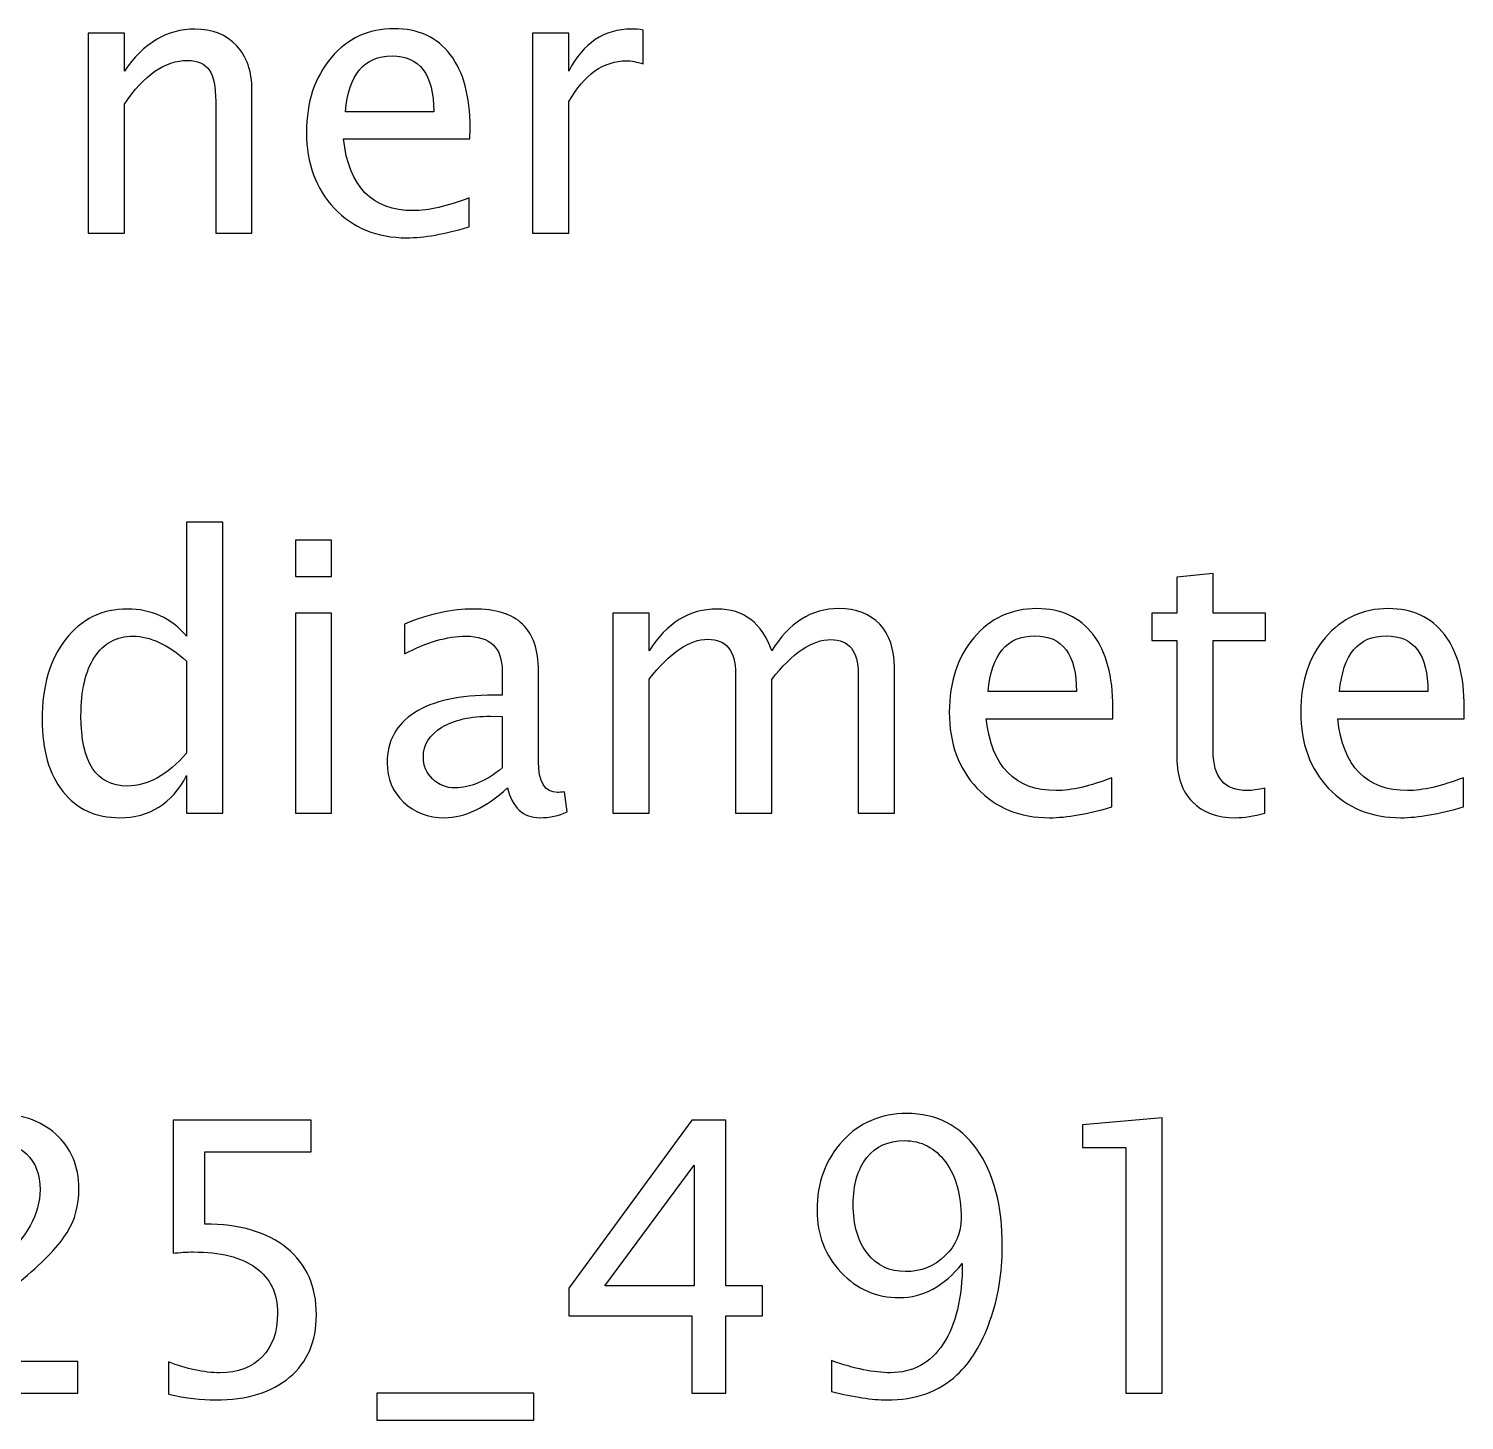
# Model space of a CAD drawing. Header units: centimetres. Extents: x -87 to 69, y -70 to 88.
# Drawn here: x -48.69 to -38.63, y 54.35 to 64.1 of the extents above; entities that cross this region are included whole.
import ezdxf

# ---------------------------------------------------------------- set-up
doc = ezdxf.new("R2010")
doc.units = ezdxf.units.CM
doc.header["$MEASUREMENT"] = 0
doc.layers.add('Layer 1', color=7, linetype='Continuous')

msp = doc.modelspace()

# ---------------------------------------------------------------- linework, layer by layer
at = {"layer": 'Layer 1'}
for points, knots in [([(-48.27392, 62.67044), (-48.27392, 62.67044), (-48.27392, 64.07273), (-48.27392, 64.07273), (-48.27392, 64.07273), (-48.27392, 64.07273), (-48.01992, 64.07273), (-48.01992, 64.07273), (-48.01992, 64.07273), (-48.01992, 64.07273), (-48.01992, 63.80771), (-48.01992, 63.80771), (-48.01992, 63.80771), (-47.88542, 64.00394), (-47.7205, 64.10183), (-47.52559, 64.10183), (-47.52559, 64.10183), (-47.403, 64.10183), (-47.30555, 64.06347), (-47.23367, 63.9863), (-47.23367, 63.9863), (-47.16179, 63.90957), (-47.12563, 63.80594), (-47.12563, 63.6763), (-47.12563, 63.6763), (-47.12563, 63.6763), (-47.12563, 62.67044), (-47.12563, 62.67044), (-47.12563, 62.67044), (-47.12563, 62.67044), (-47.37963, 62.67044), (-47.37963, 62.67044), (-47.37963, 62.67044), (-47.37963, 62.67044), (-47.37963, 63.59339), (-47.37963, 63.59339), (-47.37963, 63.59339), (-47.37963, 63.69746), (-47.39506, 63.77155), (-47.42549, 63.81564), (-47.42549, 63.81564), (-47.45636, 63.86018), (-47.50707, 63.88223), (-47.57807, 63.88223), (-47.57807, 63.88223), (-47.73417, 63.88223), (-47.88146, 63.78037), (-48.01992, 63.57664), (-48.01992, 63.57664), (-48.01992, 63.57664), (-48.01992, 62.67044), (-48.01992, 62.67044), (-48.01992, 62.67044), (-48.01992, 62.67044), (-48.27392, 62.67044), (-48.27392, 62.67044)], [0, 0, 0, 0, 0.06666667, 0.06666667, 0.06666667, 0.06666667, 0.13333333, 0.13333333, 0.13333333, 0.13333333, 0.2, 0.2, 0.2, 0.2, 0.26666667, 0.26666667, 0.26666667, 0.26666667, 0.33333333, 0.33333333, 0.33333333, 0.33333333, 0.4, 0.4, 0.4, 0.4, 0.46666667, 0.46666667, 0.46666667, 0.46666667, 0.53333333, 0.53333333, 0.53333333, 0.53333333, 0.6, 0.6, 0.6, 0.6, 0.66666667, 0.66666667, 0.66666667, 0.66666667, 0.73333333, 0.73333333, 0.73333333, 0.73333333, 0.8, 0.8, 0.8, 0.8, 0.86666667, 0.86666667, 0.86666667, 0.86666667, 1, 1, 1, 1]), ([(-45.60251, 62.71542), (-45.77317, 62.66427), (-45.91913, 62.63869), (-46.04084, 62.63869), (-46.04084, 62.63869), (-46.24854, 62.63869), (-46.41743, 62.70748), (-46.54751, 62.84462), (-46.54751, 62.84462), (-46.6776, 62.98177), (-46.74287, 63.15948), (-46.74287, 63.3782), (-46.74287, 63.3782), (-46.74287, 63.59031), (-46.68554, 63.76449), (-46.57045, 63.90075), (-46.57045, 63.90075), (-46.45535, 64.03657), (-46.30807, 64.10448), (-46.12859, 64.10448), (-46.12859, 64.10448), (-45.95882, 64.10448), (-45.82741, 64.04407), (-45.7348, 63.92324), (-45.7348, 63.92324), (-45.6422, 63.80241), (-45.5959, 63.63132), (-45.5959, 63.40951), (-45.5959, 63.40951), (-45.5959, 63.40951), (-45.59722, 63.3319), (-45.59722, 63.3319), (-45.59722, 63.3319), (-45.59722, 63.3319), (-46.48357, 63.3319), (-46.48357, 63.3319), (-46.48357, 63.3319), (-46.44653, 62.99676), (-46.28293, 62.82919), (-45.99321, 62.82919), (-45.99321, 62.82919), (-45.88694, 62.82919), (-45.75685, 62.85918), (-45.60251, 62.91915), (-45.60251, 62.91915), (-45.60251, 62.91915), (-45.60251, 62.71542), (-45.60251, 62.71542)], [0, 0, 0, 0, 0.07692308, 0.07692308, 0.07692308, 0.07692308, 0.15384615, 0.15384615, 0.15384615, 0.15384615, 0.23076923, 0.23076923, 0.23076923, 0.23076923, 0.30769231, 0.30769231, 0.30769231, 0.30769231, 0.38461538, 0.38461538, 0.38461538, 0.38461538, 0.46153846, 0.46153846, 0.46153846, 0.46153846, 0.53846154, 0.53846154, 0.53846154, 0.53846154, 0.61538462, 0.61538462, 0.61538462, 0.61538462, 0.69230769, 0.69230769, 0.69230769, 0.69230769, 0.76923077, 0.76923077, 0.76923077, 0.76923077, 0.84615385, 0.84615385, 0.84615385, 0.84615385, 1, 1, 1, 1]), ([(-45.15757, 62.67044), (-45.15757, 62.67044), (-45.15757, 64.07273), (-45.15757, 64.07273), (-45.15757, 64.07273), (-45.15757, 64.07273), (-44.90357, 64.07273), (-44.90357, 64.07273), (-44.90357, 64.07273), (-44.90357, 64.07273), (-44.90357, 63.80771), (-44.90357, 63.80771), (-44.90357, 63.80771), (-44.80259, 64.00394), (-44.65619, 64.10183), (-44.46392, 64.10183), (-44.46392, 64.10183), (-44.4379, 64.10183), (-44.41056, 64.09963), (-44.38234, 64.09522), (-44.38234, 64.09522), (-44.38234, 64.09522), (-44.38234, 63.85754), (-44.38234, 63.85754), (-44.38234, 63.85754), (-44.42644, 63.87209), (-44.46524, 63.87958), (-44.49876, 63.87958), (-44.49876, 63.87958), (-44.66015, 63.87958), (-44.79509, 63.78433), (-44.90357, 63.59339), (-44.90357, 63.59339), (-44.90357, 63.59339), (-44.90357, 62.67044), (-44.90357, 62.67044), (-44.90357, 62.67044), (-44.90357, 62.67044), (-45.15757, 62.67044), (-45.15757, 62.67044)], [0, 0, 0, 0, 0.09090909, 0.09090909, 0.09090909, 0.09090909, 0.18181818, 0.18181818, 0.18181818, 0.18181818, 0.27272727, 0.27272727, 0.27272727, 0.27272727, 0.36363636, 0.36363636, 0.36363636, 0.36363636, 0.45454545, 0.45454545, 0.45454545, 0.45454545, 0.54545455, 0.54545455, 0.54545455, 0.54545455, 0.63636364, 0.63636364, 0.63636364, 0.63636364, 0.72727273, 0.72727273, 0.72727273, 0.72727273, 0.81818182, 0.81818182, 0.81818182, 0.81818182, 1, 1, 1, 1]), ([(-46.47034, 63.5224), (-46.47034, 63.5224), (-45.85122, 63.5224), (-45.85122, 63.5224), (-45.85122, 63.5224), (-45.85122, 63.78345), (-45.94868, 63.91398), (-46.14314, 63.91398), (-46.14314, 63.91398), (-46.33894, 63.91398), (-46.44786, 63.78345), (-46.47034, 63.5224)], [0, 0, 0, 0, 0.25, 0.25, 0.25, 0.25, 0.5, 0.5, 0.5, 0.5, 1, 1, 1, 1]), ([(-47.58356, 58.60468), (-47.58356, 58.60468), (-47.58356, 58.86794), (-47.58356, 58.86794), (-47.58356, 58.86794), (-47.68719, 58.67127), (-47.84329, 58.57293), (-48.05187, 58.57293), (-48.05187, 58.57293), (-48.22121, 58.57293), (-48.35438, 58.63423), (-48.45139, 58.75726), (-48.45139, 58.75726), (-48.54841, 58.88029), (-48.59692, 59.0483), (-48.59692, 59.26129), (-48.59692, 59.26129), (-48.59692, 59.49412), (-48.54179, 59.68153), (-48.43199, 59.82353), (-48.43199, 59.82353), (-48.32175, 59.96508), (-48.17711, 60.03607), (-47.99763, 60.03607), (-47.99763, 60.03607), (-47.83139, 60.03607), (-47.69292, 59.97257), (-47.58356, 59.84513), (-47.58356, 59.84513), (-47.58356, 59.84513), (-47.58356, 60.64461), (-47.58356, 60.64461), (-47.58356, 60.64461), (-47.58356, 60.64461), (-47.32956, 60.64461), (-47.32956, 60.64461), (-47.32956, 60.64461), (-47.32956, 60.64461), (-47.32956, 58.60468), (-47.32956, 58.60468), (-47.32956, 58.60468), (-47.32956, 58.60468), (-47.58356, 58.60468), (-47.58356, 58.60468)], [0, 0, 0, 0, 0.08333333, 0.08333333, 0.08333333, 0.08333333, 0.16666667, 0.16666667, 0.16666667, 0.16666667, 0.25, 0.25, 0.25, 0.25, 0.33333333, 0.33333333, 0.33333333, 0.33333333, 0.41666667, 0.41666667, 0.41666667, 0.41666667, 0.5, 0.5, 0.5, 0.5, 0.58333333, 0.58333333, 0.58333333, 0.58333333, 0.66666667, 0.66666667, 0.66666667, 0.66666667, 0.75, 0.75, 0.75, 0.75, 0.83333333, 0.83333333, 0.83333333, 0.83333333, 1, 1, 1, 1]), ([(-46.82068, 60.26362), (-46.82068, 60.26362), (-46.82068, 60.51762), (-46.82068, 60.51762), (-46.82068, 60.51762), (-46.82068, 60.51762), (-46.56668, 60.51762), (-46.56668, 60.51762), (-46.56668, 60.51762), (-46.56668, 60.51762), (-46.56668, 60.26362), (-46.56668, 60.26362), (-46.56668, 60.26362), (-46.56668, 60.26362), (-46.82068, 60.26362), (-46.82068, 60.26362)], [0, 0, 0, 0, 0.2, 0.2, 0.2, 0.2, 0.4, 0.4, 0.4, 0.4, 0.6, 0.6, 0.6, 0.6, 1, 1, 1, 1]), ([(-40.02355, 58.60512), (-40.10204, 58.58351), (-40.17039, 58.57293), (-40.22816, 58.57293), (-40.22816, 58.57293), (-40.35781, 58.57293), (-40.45879, 58.60997), (-40.53111, 58.68405), (-40.53111, 58.68405), (-40.60387, 58.75814), (-40.64003, 58.86088), (-40.64003, 58.99274), (-40.64003, 58.99274), (-40.64003, 58.99274), (-40.64003, 59.81647), (-40.64003, 59.81647), (-40.64003, 59.81647), (-40.64003, 59.81647), (-40.81553, 59.81647), (-40.81553, 59.81647), (-40.81553, 59.81647), (-40.81553, 59.81647), (-40.81553, 60.00697), (-40.81553, 60.00697), (-40.81553, 60.00697), (-40.81553, 60.00697), (-40.64003, 60.00697), (-40.64003, 60.00697), (-40.64003, 60.00697), (-40.64003, 60.00697), (-40.64003, 60.26053), (-40.64003, 60.26053), (-40.64003, 60.26053), (-40.64003, 60.26053), (-40.38603, 60.28478), (-40.38603, 60.28478), (-40.38603, 60.28478), (-40.38603, 60.28478), (-40.38603, 60.00697), (-40.38603, 60.00697), (-40.38603, 60.00697), (-40.38603, 60.00697), (-40.01826, 60.00697), (-40.01826, 60.00697), (-40.01826, 60.00697), (-40.01826, 60.00697), (-40.01826, 59.81647), (-40.01826, 59.81647), (-40.01826, 59.81647), (-40.01826, 59.81647), (-40.38603, 59.81647), (-40.38603, 59.81647), (-40.38603, 59.81647), (-40.38603, 59.81647), (-40.38603, 59.0386), (-40.38603, 59.0386), (-40.38603, 59.0386), (-40.38603, 58.85515), (-40.30621, 58.76343), (-40.14702, 58.76343), (-40.14702, 58.76343), (-40.11307, 58.76343), (-40.07206, 58.76916), (-40.02355, 58.78019), (-40.02355, 58.78019), (-40.02355, 58.78019), (-40.02355, 58.60512), (-40.02355, 58.60512)], [0, 0, 0, 0, 0.05555556, 0.05555556, 0.05555556, 0.05555556, 0.11111111, 0.11111111, 0.11111111, 0.11111111, 0.16666667, 0.16666667, 0.16666667, 0.16666667, 0.22222222, 0.22222222, 0.22222222, 0.22222222, 0.27777778, 0.27777778, 0.27777778, 0.27777778, 0.33333333, 0.33333333, 0.33333333, 0.33333333, 0.38888889, 0.38888889, 0.38888889, 0.38888889, 0.44444444, 0.44444444, 0.44444444, 0.44444444, 0.5, 0.5, 0.5, 0.5, 0.55555556, 0.55555556, 0.55555556, 0.55555556, 0.61111111, 0.61111111, 0.61111111, 0.61111111, 0.66666667, 0.66666667, 0.66666667, 0.66666667, 0.72222222, 0.72222222, 0.72222222, 0.72222222, 0.77777778, 0.77777778, 0.77777778, 0.77777778, 0.83333333, 0.83333333, 0.83333333, 0.83333333, 0.88888889, 0.88888889, 0.88888889, 0.88888889, 1, 1, 1, 1]), ([(-46.82068, 58.60468), (-46.82068, 58.60468), (-46.82068, 60.00697), (-46.82068, 60.00697), (-46.82068, 60.00697), (-46.82068, 60.00697), (-46.56668, 60.00697), (-46.56668, 60.00697), (-46.56668, 60.00697), (-46.56668, 60.00697), (-46.56668, 58.60468), (-46.56668, 58.60468), (-46.56668, 58.60468), (-46.56668, 58.60468), (-46.82068, 58.60468), (-46.82068, 58.60468)], [0, 0, 0, 0, 0.2, 0.2, 0.2, 0.2, 0.4, 0.4, 0.4, 0.4, 0.6, 0.6, 0.6, 0.6, 1, 1, 1, 1]), ([(-45.33329, 58.78327), (-45.48586, 58.64304), (-45.63271, 58.57293), (-45.77382, 58.57293), (-45.77382, 58.57293), (-45.88979, 58.57293), (-45.98637, 58.60909), (-46.06265, 58.68185), (-46.06265, 58.68185), (-46.13938, 58.75461), (-46.17775, 58.84633), (-46.17775, 58.95702), (-46.17775, 58.95702), (-46.17775, 59.11003), (-46.11337, 59.22777), (-45.9846, 59.30979), (-45.9846, 59.30979), (-45.85584, 59.39181), (-45.67107, 59.43282), (-45.4303, 59.43282), (-45.4303, 59.43282), (-45.4303, 59.43282), (-45.37077, 59.43282), (-45.37077, 59.43282), (-45.37077, 59.43282), (-45.37077, 59.43282), (-45.37077, 59.60172), (-45.37077, 59.60172), (-45.37077, 59.60172), (-45.37077, 59.76444), (-45.45544, 59.84557), (-45.62521, 59.84557), (-45.62521, 59.84557), (-45.75662, 59.84557), (-45.90038, 59.80412), (-46.05604, 59.72122), (-46.05604, 59.72122), (-46.05604, 59.72122), (-46.05604, 59.93024), (-46.05604, 59.93024), (-46.05604, 59.93024), (-45.88494, 60.0008), (-45.72355, 60.03607), (-45.57229, 60.03607), (-45.57229, 60.03607), (-45.41663, 60.03607), (-45.30154, 60.0008), (-45.2279, 59.9298), (-45.2279, 59.9298), (-45.15381, 59.8588), (-45.11677, 59.74944), (-45.11677, 59.60172), (-45.11677, 59.60172), (-45.11677, 59.60172), (-45.11677, 58.96804), (-45.11677, 58.96804), (-45.11677, 58.96804), (-45.11677, 58.82296), (-45.07223, 58.7502), (-44.98272, 58.7502), (-44.98272, 58.7502), (-44.97169, 58.7502), (-44.95538, 58.75196), (-44.93377, 58.75549), (-44.93377, 58.75549), (-44.93377, 58.75549), (-44.91569, 58.61438), (-44.91569, 58.61438), (-44.91569, 58.61438), (-44.97345, 58.5866), (-45.03695, 58.57293), (-45.10663, 58.57293), (-45.10663, 58.57293), (-45.22525, 58.57293), (-45.30066, 58.64304), (-45.33329, 58.78327)], [0, 0, 0, 0, 0.05, 0.05, 0.05, 0.05, 0.1, 0.1, 0.1, 0.1, 0.15, 0.15, 0.15, 0.15, 0.2, 0.2, 0.2, 0.2, 0.25, 0.25, 0.25, 0.25, 0.3, 0.3, 0.3, 0.3, 0.35, 0.35, 0.35, 0.35, 0.4, 0.4, 0.4, 0.4, 0.45, 0.45, 0.45, 0.45, 0.5, 0.5, 0.5, 0.5, 0.55, 0.55, 0.55, 0.55, 0.6, 0.6, 0.6, 0.6, 0.65, 0.65, 0.65, 0.65, 0.7, 0.7, 0.7, 0.7, 0.75, 0.75, 0.75, 0.75, 0.8, 0.8, 0.8, 0.8, 0.85, 0.85, 0.85, 0.85, 0.9, 0.9, 0.9, 0.9, 1, 1, 1, 1]), ([(-44.5951, 58.60468), (-44.5951, 58.60468), (-44.5951, 60.00697), (-44.5951, 60.00697), (-44.5951, 60.00697), (-44.5951, 60.00697), (-44.3411, 60.00697), (-44.3411, 60.00697), (-44.3411, 60.00697), (-44.3411, 60.00697), (-44.3411, 59.74195), (-44.3411, 59.74195), (-44.3411, 59.74195), (-44.21719, 59.93818), (-44.05844, 60.03607), (-43.86397, 60.03607), (-43.86397, 60.03607), (-43.67656, 60.03607), (-43.54912, 59.93818), (-43.48121, 59.74195), (-43.48121, 59.74195), (-43.36082, 59.93994), (-43.20383, 60.03872), (-43.01113, 60.03872), (-43.01113, 60.03872), (-42.8881, 60.03872), (-42.79241, 60.00256), (-42.72406, 59.9298), (-42.72406, 59.9298), (-42.65571, 59.85704), (-42.62131, 59.75518), (-42.62131, 59.62421), (-42.62131, 59.62421), (-42.62131, 59.62421), (-42.62131, 58.60468), (-42.62131, 58.60468), (-42.62131, 58.60468), (-42.62131, 58.60468), (-42.87531, 58.60468), (-42.87531, 58.60468), (-42.87531, 58.60468), (-42.87531, 58.60468), (-42.87531, 59.58231), (-42.87531, 59.58231), (-42.87531, 59.58231), (-42.87531, 59.74195), (-42.93881, 59.82176), (-43.06581, 59.82176), (-43.06581, 59.82176), (-43.19766, 59.82176), (-43.33613, 59.72872), (-43.48121, 59.54219), (-43.48121, 59.54219), (-43.48121, 59.54219), (-43.48121, 58.60468), (-43.48121, 58.60468), (-43.48121, 58.60468), (-43.48121, 58.60468), (-43.73521, 58.60468), (-43.73521, 58.60468), (-43.73521, 58.60468), (-43.73521, 58.60468), (-43.73521, 59.5832), (-43.73521, 59.5832), (-43.73521, 59.5832), (-43.73521, 59.74415), (-43.79959, 59.82441), (-43.92879, 59.82441), (-43.92879, 59.82441), (-44.05711, 59.82441), (-44.1947, 59.73092), (-44.3411, 59.54351), (-44.3411, 59.54351), (-44.3411, 59.54351), (-44.3411, 58.60468), (-44.3411, 58.60468), (-44.3411, 58.60468), (-44.3411, 58.60468), (-44.5951, 58.60468), (-44.5951, 58.60468)], [0, 0, 0, 0, 0.04761905, 0.04761905, 0.04761905, 0.04761905, 0.0952381, 0.0952381, 0.0952381, 0.0952381, 0.14285714, 0.14285714, 0.14285714, 0.14285714, 0.19047619, 0.19047619, 0.19047619, 0.19047619, 0.23809524, 0.23809524, 0.23809524, 0.23809524, 0.28571429, 0.28571429, 0.28571429, 0.28571429, 0.33333333, 0.33333333, 0.33333333, 0.33333333, 0.38095238, 0.38095238, 0.38095238, 0.38095238, 0.42857143, 0.42857143, 0.42857143, 0.42857143, 0.47619048, 0.47619048, 0.47619048, 0.47619048, 0.52380952, 0.52380952, 0.52380952, 0.52380952, 0.57142857, 0.57142857, 0.57142857, 0.57142857, 0.61904762, 0.61904762, 0.61904762, 0.61904762, 0.66666667, 0.66666667, 0.66666667, 0.66666667, 0.71428571, 0.71428571, 0.71428571, 0.71428571, 0.76190476, 0.76190476, 0.76190476, 0.76190476, 0.80952381, 0.80952381, 0.80952381, 0.80952381, 0.85714286, 0.85714286, 0.85714286, 0.85714286, 0.9047619, 0.9047619, 0.9047619, 0.9047619, 1, 1, 1, 1]), ([(-41.09555, 58.64966), (-41.26621, 58.59851), (-41.41217, 58.57293), (-41.53388, 58.57293), (-41.53388, 58.57293), (-41.74158, 58.57293), (-41.91047, 58.64172), (-42.04055, 58.77886), (-42.04055, 58.77886), (-42.17064, 58.91601), (-42.23591, 59.09372), (-42.23591, 59.31244), (-42.23591, 59.31244), (-42.23591, 59.52455), (-42.17858, 59.69873), (-42.06349, 59.83499), (-42.06349, 59.83499), (-41.94839, 59.97081), (-41.80111, 60.03872), (-41.62163, 60.03872), (-41.62163, 60.03872), (-41.45186, 60.03872), (-41.32045, 59.97831), (-41.22784, 59.85748), (-41.22784, 59.85748), (-41.13524, 59.73665), (-41.08894, 59.56556), (-41.08894, 59.34375), (-41.08894, 59.34375), (-41.08894, 59.34375), (-41.09026, 59.26614), (-41.09026, 59.26614), (-41.09026, 59.26614), (-41.09026, 59.26614), (-41.97661, 59.26614), (-41.97661, 59.26614), (-41.97661, 59.26614), (-41.93957, 58.931), (-41.77597, 58.76343), (-41.48625, 58.76343), (-41.48625, 58.76343), (-41.37998, 58.76343), (-41.24989, 58.79342), (-41.09555, 58.85339), (-41.09555, 58.85339), (-41.09555, 58.85339), (-41.09555, 58.64966), (-41.09555, 58.64966)], [0, 0, 0, 0, 0.07692308, 0.07692308, 0.07692308, 0.07692308, 0.15384615, 0.15384615, 0.15384615, 0.15384615, 0.23076923, 0.23076923, 0.23076923, 0.23076923, 0.30769231, 0.30769231, 0.30769231, 0.30769231, 0.38461538, 0.38461538, 0.38461538, 0.38461538, 0.46153846, 0.46153846, 0.46153846, 0.46153846, 0.53846154, 0.53846154, 0.53846154, 0.53846154, 0.61538462, 0.61538462, 0.61538462, 0.61538462, 0.69230769, 0.69230769, 0.69230769, 0.69230769, 0.76923077, 0.76923077, 0.76923077, 0.76923077, 0.84615385, 0.84615385, 0.84615385, 0.84615385, 1, 1, 1, 1]), ([(-38.63184, 58.64966), (-38.8025, 58.59851), (-38.94846, 58.57293), (-39.07017, 58.57293), (-39.07017, 58.57293), (-39.27787, 58.57293), (-39.44676, 58.64172), (-39.57684, 58.77886), (-39.57684, 58.77886), (-39.70693, 58.91601), (-39.7722, 59.09372), (-39.7722, 59.31244), (-39.7722, 59.31244), (-39.7722, 59.52455), (-39.71487, 59.69873), (-39.59978, 59.83499), (-39.59978, 59.83499), (-39.48468, 59.97081), (-39.3374, 60.03872), (-39.15792, 60.03872), (-39.15792, 60.03872), (-38.98815, 60.03872), (-38.85674, 59.97831), (-38.76413, 59.85748), (-38.76413, 59.85748), (-38.67153, 59.73665), (-38.62523, 59.56556), (-38.62523, 59.34375), (-38.62523, 59.34375), (-38.62523, 59.34375), (-38.62655, 59.26614), (-38.62655, 59.26614), (-38.62655, 59.26614), (-38.62655, 59.26614), (-39.5129, 59.26614), (-39.5129, 59.26614), (-39.5129, 59.26614), (-39.47586, 58.931), (-39.31226, 58.76343), (-39.02254, 58.76343), (-39.02254, 58.76343), (-38.91627, 58.76343), (-38.78618, 58.79342), (-38.63184, 58.85339), (-38.63184, 58.85339), (-38.63184, 58.85339), (-38.63184, 58.64966), (-38.63184, 58.64966)], [0, 0, 0, 0, 0.07692308, 0.07692308, 0.07692308, 0.07692308, 0.15384615, 0.15384615, 0.15384615, 0.15384615, 0.23076923, 0.23076923, 0.23076923, 0.23076923, 0.30769231, 0.30769231, 0.30769231, 0.30769231, 0.38461538, 0.38461538, 0.38461538, 0.38461538, 0.46153846, 0.46153846, 0.46153846, 0.46153846, 0.53846154, 0.53846154, 0.53846154, 0.53846154, 0.61538462, 0.61538462, 0.61538462, 0.61538462, 0.69230769, 0.69230769, 0.69230769, 0.69230769, 0.76923077, 0.76923077, 0.76923077, 0.76923077, 0.84615385, 0.84615385, 0.84615385, 0.84615385, 1, 1, 1, 1]), ([(-47.58356, 59.67139), (-47.71541, 59.78737), (-47.84021, 59.84557), (-47.95839, 59.84557), (-47.95839, 59.84557), (-48.0748, 59.84557), (-48.16476, 59.79707), (-48.2287, 59.69961), (-48.2287, 59.69961), (-48.29264, 59.6026), (-48.32439, 59.46502), (-48.32439, 59.28686), (-48.32439, 59.28686), (-48.32439, 58.95922), (-48.21592, 58.79518), (-47.99852, 58.79518), (-47.99852, 58.79518), (-47.85741, 58.79518), (-47.71894, 58.87235), (-47.58356, 59.02625), (-47.58356, 59.02625), (-47.58356, 59.02625), (-47.58356, 59.67139), (-47.58356, 59.67139)], [0, 0, 0, 0, 0.14285714, 0.14285714, 0.14285714, 0.14285714, 0.28571429, 0.28571429, 0.28571429, 0.28571429, 0.42857143, 0.42857143, 0.42857143, 0.42857143, 0.57142857, 0.57142857, 0.57142857, 0.57142857, 0.71428571, 0.71428571, 0.71428571, 0.71428571, 1, 1, 1, 1]), ([(-41.96338, 59.45664), (-41.96338, 59.45664), (-41.34426, 59.45664), (-41.34426, 59.45664), (-41.34426, 59.45664), (-41.34426, 59.71769), (-41.44172, 59.84822), (-41.63618, 59.84822), (-41.63618, 59.84822), (-41.83198, 59.84822), (-41.9409, 59.71769), (-41.96338, 59.45664)], [0, 0, 0, 0, 0.25, 0.25, 0.25, 0.25, 0.5, 0.5, 0.5, 0.5, 1, 1, 1, 1]), ([(-39.49967, 59.45664), (-39.49967, 59.45664), (-38.88055, 59.45664), (-38.88055, 59.45664), (-38.88055, 59.45664), (-38.88055, 59.71769), (-38.97801, 59.84822), (-39.17247, 59.84822), (-39.17247, 59.84822), (-39.36827, 59.84822), (-39.47719, 59.71769), (-39.49967, 59.45664)], [0, 0, 0, 0, 0.25, 0.25, 0.25, 0.25, 0.5, 0.5, 0.5, 0.5, 1, 1, 1, 1]), ([(-45.37077, 58.92174), (-45.37077, 58.92174), (-45.37077, 59.28201), (-45.37077, 59.28201), (-45.37077, 59.28201), (-45.37077, 59.28201), (-45.45235, 59.28466), (-45.45235, 59.28466), (-45.45235, 59.28466), (-45.59346, 59.28466), (-45.70723, 59.25864), (-45.7941, 59.20661), (-45.7941, 59.20661), (-45.88053, 59.15413), (-45.92375, 59.0849), (-45.92375, 58.99847), (-45.92375, 58.99847), (-45.92375, 58.93805), (-45.90214, 58.8869), (-45.85937, 58.84501), (-45.85937, 58.84501), (-45.81615, 58.80312), (-45.76368, 58.78195), (-45.7015, 58.78195), (-45.7015, 58.78195), (-45.59567, 58.78195), (-45.48542, 58.82869), (-45.37077, 58.92174)], [0, 0, 0, 0, 0.125, 0.125, 0.125, 0.125, 0.25, 0.25, 0.25, 0.25, 0.375, 0.375, 0.375, 0.375, 0.5, 0.5, 0.5, 0.5, 0.625, 0.625, 0.625, 0.625, 0.75, 0.75, 0.75, 0.75, 1, 1, 1, 1]), ([(-49.48703, 54.53892), (-49.48703, 54.53892), (-49.48703, 54.76117), (-49.48703, 54.76117), (-49.48703, 54.76117), (-49.41294, 54.93447), (-49.26345, 55.12365), (-49.03812, 55.32782), (-49.03812, 55.32782), (-49.03812, 55.32782), (-48.8926, 55.45835), (-48.8926, 55.45835), (-48.8926, 55.45835), (-48.70518, 55.62856), (-48.61126, 55.79701), (-48.61126, 55.96458), (-48.61126, 55.96458), (-48.61126, 56.07174), (-48.64345, 56.15552), (-48.70739, 56.21682), (-48.70739, 56.21682), (-48.77133, 56.27811), (-48.85996, 56.30898), (-48.97241, 56.30898), (-48.97241, 56.30898), (-49.10382, 56.30898), (-49.25948, 56.25871), (-49.4394, 56.15817), (-49.4394, 56.15817), (-49.4394, 56.15817), (-49.4394, 56.38042), (-49.4394, 56.38042), (-49.4394, 56.38042), (-49.26963, 56.45979), (-49.10073, 56.49948), (-48.93228, 56.49948), (-48.93228, 56.49948), (-48.75325, 56.49948), (-48.60949, 56.45141), (-48.50101, 56.35484), (-48.50101, 56.35484), (-48.39298, 56.25827), (-48.33874, 56.13039), (-48.33874, 55.97075), (-48.33874, 55.97075), (-48.33874, 55.8561), (-48.36608, 55.75424), (-48.42076, 55.6656), (-48.42076, 55.6656), (-48.47588, 55.57653), (-48.57774, 55.46893), (-48.72723, 55.34193), (-48.72723, 55.34193), (-48.72723, 55.34193), (-48.82557, 55.25814), (-48.82557, 55.25814), (-48.82557, 55.25814), (-49.03018, 55.08484), (-49.14836, 54.91904), (-49.18011, 54.76117), (-49.18011, 54.76117), (-49.18011, 54.76117), (-48.34667, 54.76117), (-48.34667, 54.76117), (-48.34667, 54.76117), (-48.34667, 54.76117), (-48.34667, 54.53892), (-48.34667, 54.53892), (-48.34667, 54.53892), (-48.34667, 54.53892), (-49.48703, 54.53892), (-49.48703, 54.53892)], [0, 0, 0, 0, 0.05263158, 0.05263158, 0.05263158, 0.05263158, 0.10526316, 0.10526316, 0.10526316, 0.10526316, 0.15789474, 0.15789474, 0.15789474, 0.15789474, 0.21052632, 0.21052632, 0.21052632, 0.21052632, 0.26315789, 0.26315789, 0.26315789, 0.26315789, 0.31578947, 0.31578947, 0.31578947, 0.31578947, 0.36842105, 0.36842105, 0.36842105, 0.36842105, 0.42105263, 0.42105263, 0.42105263, 0.42105263, 0.47368421, 0.47368421, 0.47368421, 0.47368421, 0.52631579, 0.52631579, 0.52631579, 0.52631579, 0.57894737, 0.57894737, 0.57894737, 0.57894737, 0.63157895, 0.63157895, 0.63157895, 0.63157895, 0.68421053, 0.68421053, 0.68421053, 0.68421053, 0.73684211, 0.73684211, 0.73684211, 0.73684211, 0.78947368, 0.78947368, 0.78947368, 0.78947368, 0.84210526, 0.84210526, 0.84210526, 0.84210526, 0.89473684, 0.89473684, 0.89473684, 0.89473684, 1, 1, 1, 1]), ([(-43.06295, 54.5495), (-43.06295, 54.5495), (-43.06295, 54.76646), (-43.06295, 54.76646), (-43.06295, 54.76646), (-42.90111, 54.71002), (-42.76353, 54.68179), (-42.64975, 54.68179), (-42.64975, 54.68179), (-42.49145, 54.68179), (-42.36753, 54.74926), (-42.27846, 54.8842), (-42.27846, 54.8842), (-42.18938, 55.01914), (-42.14484, 55.20699), (-42.14484, 55.44732), (-42.14484, 55.44732), (-42.27405, 55.28813), (-42.42089, 55.20831), (-42.58581, 55.20831), (-42.58581, 55.20831), (-42.74677, 55.20831), (-42.88347, 55.26741), (-42.99548, 55.38603), (-42.99548, 55.38603), (-43.10748, 55.50465), (-43.16349, 55.64885), (-43.16349, 55.8195), (-43.16349, 55.8195), (-43.16349, 56.01529), (-43.10396, 56.17757), (-42.98445, 56.30633), (-42.98445, 56.30633), (-42.86539, 56.4351), (-42.71546, 56.49948), (-42.53466, 56.49948), (-42.53466, 56.49948), (-42.32696, 56.49948), (-42.16336, 56.41614), (-42.04386, 56.24945), (-42.04386, 56.24945), (-41.92436, 56.08276), (-41.86438, 55.85478), (-41.86438, 55.56506), (-41.86438, 55.56506), (-41.86438, 55.38073), (-41.89305, 55.20743), (-41.95081, 55.04516), (-41.95081, 55.04516), (-42.00858, 54.88244), (-42.08575, 54.75632), (-42.18321, 54.66592), (-42.18321, 54.66592), (-42.30756, 54.5495), (-42.4716, 54.4913), (-42.67445, 54.4913), (-42.67445, 54.4913), (-42.77455, 54.4913), (-42.90375, 54.5107), (-43.06295, 54.5495)], [0, 0, 0, 0, 0.0625, 0.0625, 0.0625, 0.0625, 0.125, 0.125, 0.125, 0.125, 0.1875, 0.1875, 0.1875, 0.1875, 0.25, 0.25, 0.25, 0.25, 0.3125, 0.3125, 0.3125, 0.3125, 0.375, 0.375, 0.375, 0.375, 0.4375, 0.4375, 0.4375, 0.4375, 0.5, 0.5, 0.5, 0.5, 0.5625, 0.5625, 0.5625, 0.5625, 0.625, 0.625, 0.625, 0.625, 0.6875, 0.6875, 0.6875, 0.6875, 0.75, 0.75, 0.75, 0.75, 0.8125, 0.8125, 0.8125, 0.8125, 0.875, 0.875, 0.875, 0.875, 1, 1, 1, 1]), ([(-40.99831, 54.53892), (-40.99831, 54.53892), (-40.99831, 56.26136), (-40.99831, 56.26136), (-40.99831, 56.26136), (-40.99831, 56.26136), (-41.30258, 56.26136), (-41.30258, 56.26136), (-41.30258, 56.26136), (-41.30258, 56.26136), (-41.30258, 56.42011), (-41.30258, 56.42011), (-41.30258, 56.42011), (-41.30258, 56.42011), (-40.74431, 56.46773), (-40.74431, 56.46773), (-40.74431, 56.46773), (-40.74431, 56.46773), (-40.74431, 54.53892), (-40.74431, 54.53892), (-40.74431, 54.53892), (-40.74431, 54.53892), (-40.99831, 54.53892), (-40.99831, 54.53892)], [0, 0, 0, 0, 0.14285714, 0.14285714, 0.14285714, 0.14285714, 0.28571429, 0.28571429, 0.28571429, 0.28571429, 0.42857143, 0.42857143, 0.42857143, 0.42857143, 0.57142857, 0.57142857, 0.57142857, 0.57142857, 0.71428571, 0.71428571, 0.71428571, 0.71428571, 1, 1, 1, 1]), ([(-47.71079, 54.53098), (-47.71079, 54.53098), (-47.71079, 54.75852), (-47.71079, 54.75852), (-47.71079, 54.75852), (-47.58423, 54.70737), (-47.46429, 54.68179), (-47.34963, 54.68179), (-47.34963, 54.68179), (-47.2244, 54.68179), (-47.12562, 54.71884), (-47.05374, 54.79292), (-47.05374, 54.79292), (-46.98186, 54.867), (-46.94614, 54.96887), (-46.94614, 55.09851), (-46.94614, 55.09851), (-46.94614, 55.23786), (-46.99686, 55.34458), (-47.09828, 55.41822), (-47.09828, 55.41822), (-47.1997, 55.49186), (-47.34655, 55.52846), (-47.53837, 55.52846), (-47.53837, 55.52846), (-47.58291, 55.52846), (-47.63009, 55.52537), (-47.67904, 55.5192), (-47.67904, 55.5192), (-47.67904, 55.5192), (-47.67904, 56.45186), (-47.67904, 56.45186), (-47.67904, 56.45186), (-47.67904, 56.45186), (-46.71067, 56.45186), (-46.71067, 56.45186), (-46.71067, 56.45186), (-46.71067, 56.45186), (-46.71067, 56.22961), (-46.71067, 56.22961), (-46.71067, 56.22961), (-46.71067, 56.22961), (-47.45679, 56.22961), (-47.45679, 56.22961), (-47.45679, 56.22961), (-47.45679, 56.22961), (-47.45679, 55.72425), (-47.45679, 55.72425), (-47.45679, 55.72425), (-47.21073, 55.72425), (-47.0189, 55.66781), (-46.88088, 55.55492), (-46.88088, 55.55492), (-46.74286, 55.44247), (-46.67362, 55.28637), (-46.67362, 55.08661), (-46.67362, 55.08661), (-46.67362, 54.90052), (-46.73624, 54.755), (-46.86148, 54.6496), (-46.86148, 54.6496), (-46.98671, 54.54421), (-47.15957, 54.4913), (-47.38006, 54.4913), (-47.38006, 54.4913), (-47.4784, 54.4913), (-47.58864, 54.50452), (-47.71079, 54.53098)], [0, 0, 0, 0, 0.05555556, 0.05555556, 0.05555556, 0.05555556, 0.11111111, 0.11111111, 0.11111111, 0.11111111, 0.16666667, 0.16666667, 0.16666667, 0.16666667, 0.22222222, 0.22222222, 0.22222222, 0.22222222, 0.27777778, 0.27777778, 0.27777778, 0.27777778, 0.33333333, 0.33333333, 0.33333333, 0.33333333, 0.38888889, 0.38888889, 0.38888889, 0.38888889, 0.44444444, 0.44444444, 0.44444444, 0.44444444, 0.5, 0.5, 0.5, 0.5, 0.55555556, 0.55555556, 0.55555556, 0.55555556, 0.61111111, 0.61111111, 0.61111111, 0.61111111, 0.66666667, 0.66666667, 0.66666667, 0.66666667, 0.72222222, 0.72222222, 0.72222222, 0.72222222, 0.77777778, 0.77777778, 0.77777778, 0.77777778, 0.83333333, 0.83333333, 0.83333333, 0.83333333, 0.88888889, 0.88888889, 0.88888889, 0.88888889, 1, 1, 1, 1]), ([(-44.04014, 54.53892), (-44.04014, 54.53892), (-44.04014, 55.08132), (-44.04014, 55.08132), (-44.04014, 55.08132), (-44.04014, 55.08132), (-44.90268, 55.08132), (-44.90268, 55.08132), (-44.90268, 55.08132), (-44.90268, 55.08132), (-44.90268, 55.27446), (-44.90268, 55.27446), (-44.90268, 55.27446), (-44.90268, 55.27446), (-44.04014, 56.45186), (-44.04014, 56.45186), (-44.04014, 56.45186), (-44.04014, 56.45186), (-43.80202, 56.45186), (-43.80202, 56.45186), (-43.80202, 56.45186), (-43.80202, 56.45186), (-43.80202, 55.29034), (-43.80202, 55.29034), (-43.80202, 55.29034), (-43.80202, 55.29034), (-43.54537, 55.29034), (-43.54537, 55.29034), (-43.54537, 55.29034), (-43.54537, 55.29034), (-43.54537, 55.08132), (-43.54537, 55.08132), (-43.54537, 55.08132), (-43.54537, 55.08132), (-43.80202, 55.08132), (-43.80202, 55.08132), (-43.80202, 55.08132), (-43.80202, 55.08132), (-43.80202, 54.53892), (-43.80202, 54.53892), (-43.80202, 54.53892), (-43.80202, 54.53892), (-44.04014, 54.53892), (-44.04014, 54.53892)], [0, 0, 0, 0, 0.08333333, 0.08333333, 0.08333333, 0.08333333, 0.16666667, 0.16666667, 0.16666667, 0.16666667, 0.25, 0.25, 0.25, 0.25, 0.33333333, 0.33333333, 0.33333333, 0.33333333, 0.41666667, 0.41666667, 0.41666667, 0.41666667, 0.5, 0.5, 0.5, 0.5, 0.58333333, 0.58333333, 0.58333333, 0.58333333, 0.66666667, 0.66666667, 0.66666667, 0.66666667, 0.75, 0.75, 0.75, 0.75, 0.83333333, 0.83333333, 0.83333333, 0.83333333, 1, 1, 1, 1]), ([(-42.90949, 55.86272), (-42.90949, 55.7172), (-42.87641, 55.6021), (-42.81027, 55.51744), (-42.81027, 55.51744), (-42.74412, 55.43321), (-42.65505, 55.39088), (-42.5426, 55.39088), (-42.5426, 55.39088), (-42.43456, 55.39088), (-42.3424, 55.42748), (-42.26655, 55.50068), (-42.26655, 55.50068), (-42.1907, 55.57388), (-42.15278, 55.66252), (-42.15278, 55.7657), (-42.15278, 55.7657), (-42.15278, 55.92886), (-42.18938, 56.06027), (-42.26302, 56.15949), (-42.26302, 56.15949), (-42.33622, 56.25915), (-42.43236, 56.30898), (-42.55186, 56.30898), (-42.55186, 56.30898), (-42.66343, 56.30898), (-42.75074, 56.26929), (-42.81424, 56.18992), (-42.81424, 56.18992), (-42.87774, 56.11054), (-42.90949, 56.00162), (-42.90949, 55.86272)], [0, 0, 0, 0, 0.11111111, 0.11111111, 0.11111111, 0.11111111, 0.22222222, 0.22222222, 0.22222222, 0.22222222, 0.33333333, 0.33333333, 0.33333333, 0.33333333, 0.44444444, 0.44444444, 0.44444444, 0.44444444, 0.55555556, 0.55555556, 0.55555556, 0.55555556, 0.66666667, 0.66666667, 0.66666667, 0.66666667, 0.77777778, 0.77777778, 0.77777778, 0.77777778, 1, 1, 1, 1]), ([(-44.65177, 55.29034), (-44.65177, 55.29034), (-44.02427, 55.29034), (-44.02427, 55.29034), (-44.02427, 55.29034), (-44.02427, 55.29034), (-44.02427, 56.13788), (-44.02427, 56.13788), (-44.02427, 56.13788), (-44.02427, 56.13788), (-44.65177, 55.29034), (-44.65177, 55.29034)], [0, 0, 0, 0, 0.25, 0.25, 0.25, 0.25, 0.5, 0.5, 0.5, 0.5, 1, 1, 1, 1]), ([(-46.24941, 54.34842), (-46.24941, 54.34842), (-46.24941, 54.53892), (-46.24941, 54.53892), (-46.24941, 54.53892), (-46.24941, 54.53892), (-45.14874, 54.53892), (-45.14874, 54.53892), (-45.14874, 54.53892), (-45.14874, 54.53892), (-45.14874, 54.34842), (-45.14874, 54.34842), (-45.14874, 54.34842), (-45.14874, 54.34842), (-46.24941, 54.34842), (-46.24941, 54.34842)], [0, 0, 0, 0, 0.2, 0.2, 0.2, 0.2, 0.4, 0.4, 0.4, 0.4, 0.6, 0.6, 0.6, 0.6, 1, 1, 1, 1])]:
    msp.add_open_spline(points, degree=3, knots=knots, dxfattribs=at)

doc.saveas('drawing.dxf')
